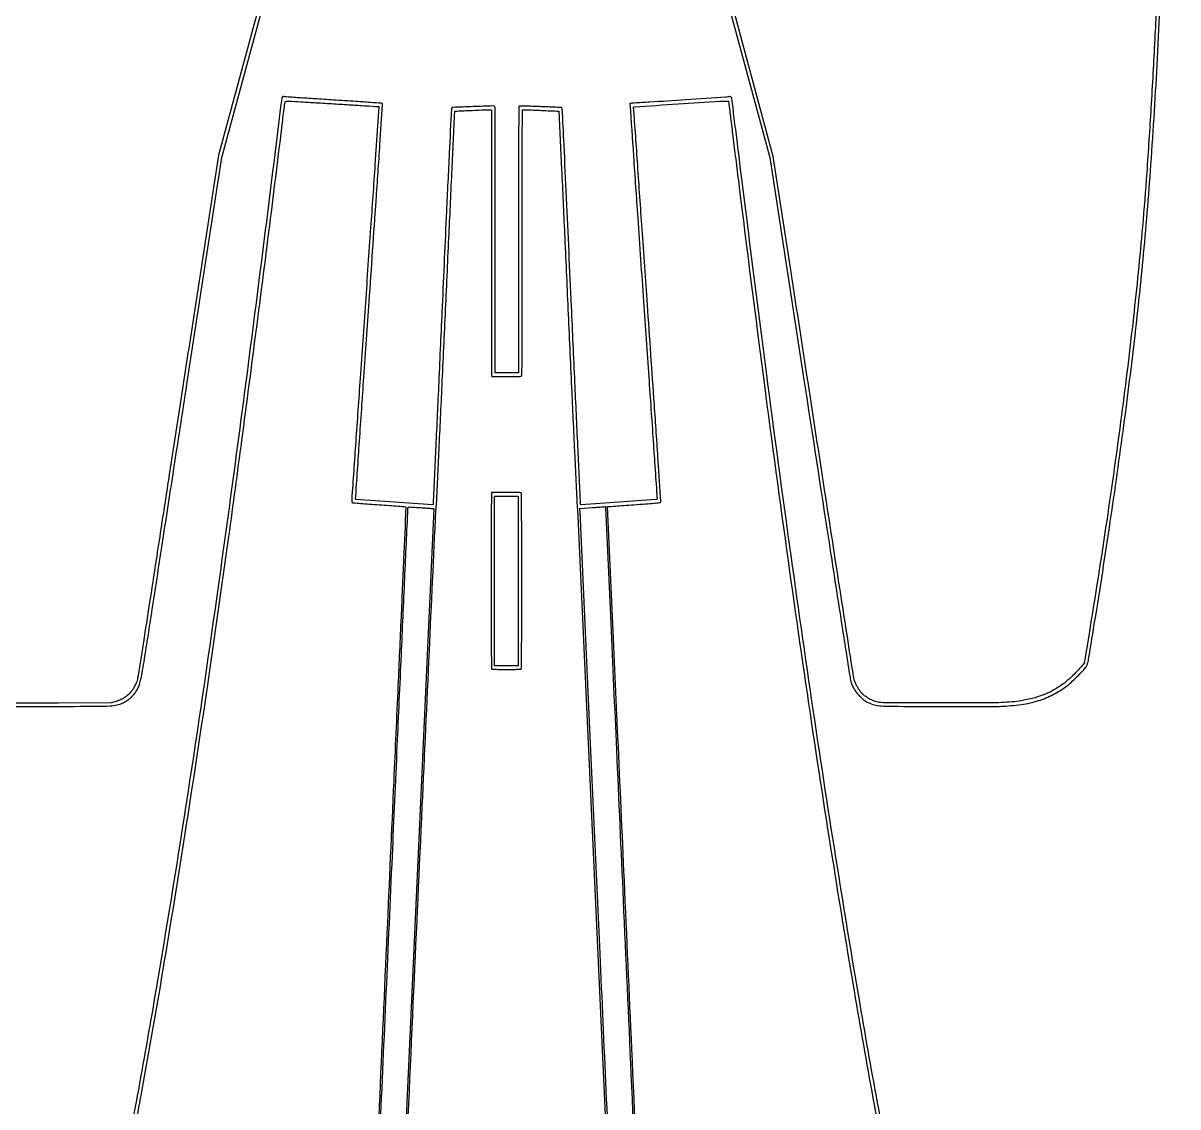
# Model space of a CAD drawing. Extents: x 56 to 1133, y 13 to 780.
# Drawn here: x 284.4 to 498.7, y 211.3 to 412.3 of the extents above; entities that cross this region are included whole.
import ezdxf

# ---------------------------------------------------------------- set-up
doc = ezdxf.new("R2010")
doc.units = 0
doc.header["$MEASUREMENT"] = 0

msp = doc.modelspace()

# ---------------------------------------------------------------- linework, layer by layer
for points in [[(350.848018, 99.84915, 0.000017), (351.885502, 122.706651, 0.000005), (353.44615, 157.124275, 0.000005), (355.190543, 195.612004, 0.000006), (356.879904, 232.9038, -0.000078), (358.43115, 267.037464, -0.00013), (359.751608, 295.829016, -0.000003), (360.955012, 321.916821, -0.053309), (360.998431, 322.1991, 0.052903), (361.041736, 322.479128, 0.000018), (361.554288, 333.219195, 0.000311), (362.115447, 345.142759, 0.000189), (362.764736, 359.239116, -0.000076), (363.40986, 373.3145, -0.000126), (363.957978, 385.168779, -0.000001), (364.458805, 395.940933, -0.186865), (364.472469, 395.971869, -0.187091), (364.528425, 395.996556, -0.000052), (367.166612, 396.11663, -0.000936), (369.485828, 396.217593, -0.005576), (370.697035, 396.254524), (371.31137, 396.2664), (371.289235, 371.564133, 0.00015), (371.28128, 358.205609, 0.000988), (371.292533, 351.514268, 0.000121), (371.310455, 346.919026, 0.30941), (371.379769, 346.818633, 0.087194), (371.46977, 346.801096, 0.000653), (372.225923, 346.7881, 0.002422), (373.09366, 346.778523, 0.001548), (374.102076, 346.7754, 0.001445), (375.575043, 346.779657, 0.010664), (376.27755, 346.798705, 0.017356), (376.689384, 346.833026, 0.168453), (376.844657, 346.908343, 0.197143), (376.932713, 347.118898, 0.00036), (376.956222, 350.977841, 0.001222), (376.974055, 357.065996, 0.000122), (376.9776, 371.653843, -0.000114), (376.980999, 386.541431, -0.001282), (376.998868, 392.457668, -0.00031), (377.021924, 396.17392, -0.412216), (377.115037, 396.2664, -0.01045), (377.531906, 396.257686, -0.0001), (380.565333, 396.130211, -0.000005), (383.77899, 395.994484, -0.237033), (383.797392, 395.984246, -0.138918), (383.801622, 395.97155), (384.29277, 385.181362, -0.000038), (384.831879, 373.317852, -0.000023), (385.470457, 359.228056, 0.000186), (386.130648, 344.766014, 0.000339), (386.68207, 332.959103, 0.000011), (387.179119, 322.473893, 0.121516), (387.218232, 322.342456, -0.121955), (387.265061, 322.184593), (393.328908, 189.467193, -0.000001), (399.357264, 57.520426, -0.011414)], [(479.623401, 59.041193, -0.000001), (442.26736, 57.417033, -0.000001), (404.891638, 55.79217, -0.271677)], [(303.990915, 201.409384, 0.002853), (306.463836, 214.5456, 0.003678), (310.355404, 236.813514, 0.002544), (314.44434, 262.059354, 0.002398), (318.561655, 289.175969, 0.002199), (322.542558, 317.1231, 0.001251), (324.954661, 334.936324, 0.000807), (327.66447, 355.586754, 0.000809), (330.287916, 376.092385, 0.001334), (332.430872, 393.4323, -0.000329), (332.849534, 396.876758, -0.018264), (332.951926, 397.518849, -0.137749), (333.081677, 397.775274, -0.20955), (333.306683, 397.874534, -0.015365), (333.551475, 397.867584, -0.000078), (335.988308, 397.722987, -0.000353), (338.762409, 397.55598, -0.000224), (341.9955, 397.357599, -0.000164), (345.208283, 397.157967, -0.000272), (347.915937, 396.987355, -0.000005), (350.371709, 396.83125, -0.165109), (350.388979, 396.824136, -0.234621), (350.395747, 396.807757), (349.657276, 386.128113, -0.000082), (348.843192, 374.383054, -0.000049), (347.872688, 360.434321, 0.000054), (346.900921, 346.465628, 0.000088), (346.082626, 334.654635, 0.000005), (345.346646, 324.003041, 0.016792), (345.33776, 323.752101, 0.030046), (345.345645, 323.616909, 0.056711), (345.370691, 323.510719, 0.07584), (345.411313, 323.435707, 0.140075), (345.466293, 323.394365, 0.071906), (345.572015, 323.370408, 0.000211), (346.991077, 323.258274, 0.001235), (348.595543, 323.136157, 0.000771), (350.475767, 323.00064, -0.000463), (352.348926, 322.866792, -0.000766), (353.9302, 322.749893, -0.000036), (355.356574, 322.642144, -0.179369), (355.382242, 322.630358, -0.210346), (355.392322, 322.604426, -0.000001), (354.965384, 312.885284, -0.000128), (354.492838, 302.190883, -0.000077), (353.926509, 289.492281, 0.000002), (353.135196, 271.808383, 0.000001), (351.87328, 243.604138, 0.000001), (350.438387, 211.532116, 0.000001), (349.017659, 179.775, -0.000003), (345.455025, 100.147273, -0.000039)], [(528.669582, 509.78548, 0.000029), (528.6654, 436.649492), (528.6654, 296.178502), (528.877199, 290.576801, -0.000097), (529.032925, 286.436984, -0.000002), (529.83462, 265.012438, -0.000004), (530.769888, 240.009811, -0.000003), (531.839084, 211.4154, 0.000001), (532.991169, 180.601107, 0.000001), (534.178651, 148.843697, 0.000001), (535.23949, 120.47627, 0.000003), (535.941746, 101.701946, 0.000115)], [(340.916813, 486.835527, -0.000001), (340.895598, 462.377991, -0.192633)], [(1130.14234, 577.288816, 0.000001), (1112.945079, 577.188951, 0.000111)], [(669.186, 575.9568), (669.186, 315.444661), (669.186, 54.932523), (668.36115, 54.830213, -0.000764), (665.751187, 54.510534, -0.000568), (662.867724, 54.165146, -0.000084), (659.95689, 53.820326, -0.028233), (659.73195, 53.806521), (659.5416, 53.8056), (659.5416, 273.9771, -0.000009), (659.54438, 420.999454, -0.000183), (659.562766, 466.606012, -0.000011), (659.584417, 494.02232, -0.413976)], [(397.992364, 95.067796, -0.000034), (396.042854, 137.958257, -0.00002), (393.734305, 188.8695, 0.000003), (391.426993, 239.791412, 0.000006), (389.481197, 282.717151), (387.715099, 321.668529, 0.00354), (387.700147, 321.953664), (387.6795, 322.300428), (390.006, 322.470712, 0.000282), (390.902446, 322.536835, 0.000452), (391.667729, 322.594413, 0.000075), (392.345293, 322.64611, 0.026523), (392.39595, 322.652699, -0.155267), (392.420098, 322.649647, -0.122195), (392.440762, 322.633041, -0.096679), (392.45467, 322.604819, -0.06638), (392.4594, 322.569346, 0.011159), (392.461146, 322.491109), (393.416504, 301.102146, 0.000009), (394.468273, 277.56437, 0.000005), (395.717628, 249.622996, -0.000005), (397.158998, 217.388301, -0.000003), (398.799977, 180.676488, -0.000003), (400.38427, 145.222587, -0.000006), (401.635348, 117.2133, 0.000019)], [(404.792682, 55.897211, -0.000001), (403.940045, 74.692472, -0.000098)], [(344.226992, 72.750501, -0.000001), (343.466744, 55.819613, -0.187275)], [(340.275612, 460.29304, 0.000001), (337.392807, 449.674757, 0.000025), (334.210846, 437.952189, 0.000015), (330.440494, 424.0575), (320.616345, 387.8487), (315.592553, 355.2777, 0.000014), (313.55714, 342.078871, 0.000016), (311.595679, 329.354409, 0.000015), (309.924664, 318.509669, 0.000086), (309.040861, 312.7662, -0.000295), (307.77878, 304.587247, -0.000457), (306.678291, 297.525946, -0.000123), (305.710096, 291.36051, -0.015986), (305.566198, 290.604041, -0.043774), (305.410154, 290.112577, -0.018395), (305.119655, 289.482019, -0.018491), (304.774594, 288.858533, -0.033555), (304.441123, 288.380943, -0.042714), (303.83264, 287.743301, -0.039458), (303.109096, 287.199464, -0.038195), (302.285222, 286.760744, -0.034737), (301.377964, 286.436222), (300.7107, 286.248625), (290.8548, 286.219963, -0.001051), (284.296893, 286.214683, -0.004298), (280.314895, 286.25408, -0.006919)], [(528.70788, 577.073614, 0.000003), (528.686579, 549.005158, 0.000159)], [(1130.319428, 549.297508, 0.000003), (1130.298148, 577.178284, 0.310328)], [(281.60851, 285.593441, 0.000514), (289.498883, 285.601974, 0.000425), (298.225606, 285.62781, 0.01172), (300.515261, 285.690219, 0.046354), (301.781927, 285.873024, 0.056075), (302.9103, 286.282362, 0.034765), (303.734428, 286.764723, 0.039914), (304.444033, 287.337179, 0.039778), (305.055625, 288.016926, 0.034112), (305.587198, 288.819572, 0.046364), (305.9557, 289.635751, 0.030679), (306.230327, 290.627673, 0.011955), (306.54439, 292.30729, 0.001078), (307.220524, 296.529583, 0.000087), (307.598996, 298.928847, 0.000136), (307.923351, 300.991021, 0.000033), (308.206908, 302.797786, 0.005448), (308.235634, 302.9949, -0.004722), (308.265541, 303.202231, -0.000001), (310.164009, 315.537643, -0.000018), (312.264289, 329.18101, -0.000011), (314.752336, 345.3372), (321.234872, 387.4257), (331.297936, 424.538048, 0.000031), (335.156582, 438.772108, 0.000051)], [(401.904359, 119.933639, 0.000005), (400.583921, 149.443836, 0.000003), (398.969132, 185.519763, 0.000003), (397.331414, 222.098864, 0.000004), (395.934365, 253.2924, -0.000014), (394.744211, 279.878183, -0.000024), (393.743895, 302.261868), (392.834891, 322.624284, -0.13575), (392.838577, 322.640371, -0.255639), (392.851112, 322.648497, -0.000015), (394.273266, 322.754732, -0.00056), (395.844406, 322.870278, -0.000337), (397.708771, 323.004026, 0.00124), (399.870809, 323.163055, 0.003485), (401.382714, 323.288641, 0.001064), (402.555491, 323.39681, 0.17436), (402.670908, 323.451055, 0.216542), (402.7242, 323.592766, 0.000046), (402.219034, 331.133607, 0.000616), (401.507368, 341.550357, 0.000123), (400.209585, 360.1422, -0.000073), (399.22865, 374.174699, -0.000121), (398.407108, 385.993083, -0.000001), (397.66313, 396.733632, -0.189715), (397.672782, 396.764205, -0.209571), (397.762693, 396.810654, -0.000017), (405.919798, 397.330504, -0.000146), (413.7018, 397.823903, -0.02066), (414.623946, 397.843927), (415.257792, 397.8315), (415.491191, 395.9703, -0.000233), (415.645035, 394.738839, -0.000016), (416.077426, 391.263632, -0.000023), (416.592658, 387.119956, -0.000017), (417.159131, 382.5612, 0.001552), (421.863489, 345.628982, 0.002159), (426.321024, 312.592533, 0.002374), (430.674805, 282.393529, 0.002858), (435.063691, 254.0538, 0.002287), (438.799167, 231.472222, 0.003402), (442.293835, 211.743232, 0.003745), (445.768056, 193.640283, 0.004017)], [(446.361398, 194.197617, -0.003736), (442.93482, 212.059983, -0.003387), (439.485642, 231.535647, -0.002235), (435.772252, 253.9692, -0.002962), (431.324456, 282.689161, -0.002395), (426.879874, 313.57245, -0.002165), (422.302964, 347.571256, -0.001537), (417.452967, 385.7337, 0.000194), (416.850684, 390.576818, 0.000318), (416.33647, 394.677458, 0.000023), (415.871723, 398.363273, 0.044493), (415.846451, 398.479335, 0.127416), (415.77056, 398.601248, 0.132973), (415.64616, 398.668586, 0.085971), (415.459291, 398.679854, 0.029771), (415.192071, 398.633758, -0.041215), (414.769129, 398.570719, -0.000068), (407.312172, 398.082022, -0.000458), (400.623278, 397.650719, -0.004347), (397.75975, 397.493693, 0.010607), (397.497576, 397.476021, 0.014687), (397.263566, 397.448306, 0.011176), (397.07245, 397.415577, 0.149458), (397.010283, 397.382523, 0.216504), (396.976089, 397.291396, 0.000012), (397.6253, 387.684753, 0.000413), (398.409166, 376.230192, 0.00017), (399.489878, 360.703598, -0.000161), (400.467221, 346.66579, -0.000268), (401.280483, 334.838499, -0.000004), (402.012717, 324.10447, -0.216674), (401.990799, 324.045999, -0.180405), (401.862959, 323.987612, -0.000038), (394.907332, 323.490252, -0.000033), (387.941973, 322.993186, -0.217478), (387.831014, 323.034586, -0.186872), (387.811867, 323.077935, -0.000002), (387.3112, 333.85371, -0.000177), (386.764169, 345.718717, -0.000106), (386.122742, 359.804339, 0.000103), (385.207826, 379.898786, 0.000711), (384.743364, 389.747004, 0.000075), (384.41574, 396.469299, 0.244177), (384.334515, 396.608621, 0.065223), (384.269548, 396.638709, 0.02477), (384.172658, 396.663856, 0.024029), (384.063338, 396.68109, 0.027035), (383.9571, 396.686859, -0.008996), (383.76825, 396.690294, -0.000153), (382.730436, 396.728173, -0.000391), (381.522442, 396.773578, -0.00026), (380.137621, 396.827433, 0.001502), (378.761039, 396.877544, 0.002369), (377.579536, 396.911396, 0.000569), (376.545547, 396.934943, 0.097315), (376.436371, 396.915934, 0.308705), (376.345205, 396.784248, 0.000304), (376.322111, 392.988543, 0.001252), (376.304258, 386.979903, 0.000117), (376.3008, 372.158055), (376.3008, 347.4522), (374.1435, 347.4522), (371.9862, 347.4522), (371.9862, 372.102741, 0.000126), (371.982582, 386.512734, 0.001181), (371.964847, 392.703792, 0.000291), (371.941743, 396.681261, 0.221437), (371.856783, 396.860689, 0.183553), (371.574352, 396.957322, 0.000619), (367.869193, 396.828919, 0.000623), (364.165236, 396.691348, 0.182085), (363.888156, 396.57466, 0.193337), (363.828067, 396.443645, 0.000031), (363.434454, 388.248849, 0.000536), (362.9266, 377.419479, 0.000134), (362.122203, 359.760885, -0.000059), (361.482912, 345.680277, -0.000099), (360.940764, 333.822126, -0.000001), (360.44584, 323.043955, -0.170109), (360.435009, 323.017062, -0.234426), (360.369375, 322.990053, -0.000012), (353.251805, 323.490323, -0.000015), (346.142558, 323.990395, -0.180715), (346.06066, 324.02774, -0.216764), (346.046626, 324.065198, -0.000002), (346.783149, 334.808066, -0.000171), (347.598011, 346.633678, -0.000103), (348.573197, 360.673723, 0.00012), (349.87885, 379.48101, 0.00063), (350.581096, 389.821069, 0.00005), (351.074794, 397.239645, 0.216215), (351.019993, 397.385447, 0.179467), (350.893544, 397.443477, 0.000414), (348.812609, 397.598303, 0.002044), (346.087865, 397.787567, 0.00061), (341.929905, 398.054209, -0.000421), (338.472415, 398.274619, -0.000683), (335.533413, 398.468494, -0.000082), (332.912709, 398.645399, -0.056706), (332.7741, 398.670744, 0.051719), (332.700974, 398.684868, 0.042255), (332.62126, 398.685107, 0.043886), (332.547134, 398.672446, 0.080908), (332.491392, 398.647663, 0.19026), (332.434056, 398.566487, 0.010564), (332.365774, 398.257951, 0.013002), (332.293533, 397.838787, 0.005468), (332.217255, 397.271812, -0.001591), (325.912287, 347.488578, -0.002729), (320.296893, 306.026757, -0.003158), (314.904889, 269.45703, -0.003669), (309.30146, 234.744677, -0.003072), (305.95391, 215.647421, -0.003542), (302.520915, 197.479337, -0.003716)], [(478.976143, 642.156178, 0.000003), (460.681715, 642.17741, 0.000206)], [(407.3347, 444.924004, -0.000004), (413.387069, 422.577), (422.906997, 387.4257), (429.260298, 346.1832, 0.000069), (433.918099, 315.974589, 0.000459), (436.250169, 300.954975, 0.000157), (437.818351, 290.936636, 0.038789), (438.028615, 290.0511, 0.029811), (438.302861, 289.344591, 0.033354), (438.650593, 288.702827, 0.031825), (439.095607, 288.088443, 0.023178), (439.662554, 287.463583, 0.009122), (440.11374, 287.02664, 0.024901), (440.453048, 286.740076, 0.029819), (440.782227, 286.518759, 0.018939), (441.189, 286.299477, 0.052259), (442.329223, 285.88052, 0.04762), (443.568003, 285.69009, 0.012878), (445.754879, 285.620945, 0.000522), (453.6675, 285.58289, 0.000706), (457.777183, 285.573217, 0.000937), (461.516581, 285.5767, 0.000664), (464.652094, 285.589655, 0.009372), (465.775377, 285.616847, 0.023774), (469.632954, 285.966856, 0.040721), (472.784813, 286.669758, 0.045579), (475.523641, 287.8017, 0.041011), (478.1169, 289.44561, 0.025822), (478.848002, 290.059655, 0.007184), (479.928081, 291.095707, 0.006926), (480.972092, 292.155318, 0.030354), (481.540328, 292.825256, 0.061275), (481.813352, 293.301707, 0.048887), (481.988629, 293.867801, 0.009956), (482.189047, 294.952799, 0.000237), (483.020888, 300.0339, 0.003289), (485.95102, 318.759147, 0.003796), (488.49113, 336.64801, 0.004054), (490.593676, 353.333218, 0.005514), (492.202219, 368.420128, 0.006312), (493.659284, 386.027299, 0.004472), (494.867996, 405.818251, 0.004224), (495.791556, 426.984625, 0.003886)], [(590.725527, 576.204787, 0.000005), (610.740539, 576.077266, 0.000008)], [(494.90725, 421.3926, -0.002806), (494.363338, 409.297062, -0.002449), (493.661195, 396.647078, -0.002526), (492.874368, 384.633285, -0.004208), (492.075424, 374.5242, -0.006085), (490.403433, 357.767986, -0.004735), (488.191369, 339.590144, -0.004394), (485.446399, 320.019802, -0.003554), (482.166271, 299.06145), (481.272558, 293.605199), (480.690088, 292.919123, -0.016166), (480.019825, 292.179489, -0.009258), (479.166621, 291.32915, -0.009253), (478.29893, 290.526154, -0.019386), (477.589525, 289.941347, -0.033379), (475.738694, 288.718346, -0.034429), (473.760162, 287.766615, -0.033063), (471.596614, 287.065393, -0.026438), (469.1916, 286.591728, -0.016175), (467.370089, 286.391934, -0.013202), (465.41152, 286.292945, -0.00549), (462.300185, 286.252138, -0.000534), (454.7673, 286.2441, -0.000266), (447.923066, 286.247746, -0.00293), (445.17869, 286.266754, -0.005672), (443.638253, 286.303935, -0.048836), (442.956997, 286.395129, -0.04139), (442.020781, 286.698536, -0.038831), (441.126085, 287.157244, -0.039896), (440.338209, 287.733055, -0.051061), (439.720838, 288.385366, -0.025365), (439.421968, 288.817446, -0.014818), (439.106429, 289.362489, -0.014801), (438.830978, 289.910788, -0.032693), (438.661419, 290.3472, -0.037714), (438.462312, 291.198234, -0.000065), (436.175648, 305.899832, -0.000311), (432.900022, 327.064738, -0.000054), (426.756599, 366.9525), (423.579604, 387.5949), (413.809305, 423.6768, 0.00002), (410.054853, 437.539876, 0.000033), (406.87465, 449.277685, 0.000002), (404.013931, 459.83339, 0.00469)], [(659.189342, 332.340905, -0.000015), (659.196643, 226.03005, -0.00003), (659.195156, 159.957988, -0.000051)], [(349.603787, 184.3011, 0.000017), (350.604037, 206.673697, 0.000011), (351.760976, 232.582584, 0.000011), (352.890853, 257.909808, 0.00002), (353.800731, 278.334, -0.000052), (354.553072, 295.198134, -0.000086), (355.191605, 309.423391, -0.000002), (355.772455, 322.313069, -0.035084), (355.788716, 322.453625, -0.287541), (355.878382, 322.550788, -0.065371), (356.110762, 322.582345, -0.017124), (356.602876, 322.567661, -0.000905), (358.171736, 322.464148, -0.000713), (359.074866, 322.401624, -0.001171), (359.839038, 322.345828, -0.000093), (360.52443, 322.294041, -0.157831), (360.546025, 322.285197, -0.232679), (360.568223, 322.234378), (354.515376, 189.033383)], [(341.380839, 461.718469, -0.000002), (350.38024, 461.732641, -0.000245)], [(403.207487, 501.803123, -0.00004), (403.2036, 550.658423)], [(403.246509, 462.488028, -0.00002), (403.224823, 478.39894, -0.000291)], [(403.529748, 74.870603, 0.000003), (404.310389, 57.470901, 0.003201)], [(399.377633, 55.778498, -0.000003), (391.971826, 55.764942, -0.000285)]]:
    msp.add_lwpolyline(points, format="xyb")
msp.add_lwpolyline([(371.2812, 325.2306, 0.197999), (371.257981, 325.174821, 0.000017), (371.241367, 320.401277, 0.000538), (371.228855, 315.125428, 0.000324), (371.2248, 308.869551, 0.000182), (371.228324, 299.173981, 0.001864), (371.24619, 295.162895, 0.000645), (371.270076, 292.640895, 0.307592), (371.358619, 292.513551, 0.086217), (371.464122, 292.492779, 0.000901), (372.216515, 292.477284, 0.002852), (373.085484, 292.465912, 0.001846), (374.091199, 292.4622, 0.001974), (375.343714, 292.467144, 0.007421), (376.129054, 292.485002, 0.005399), (376.675125, 292.51144, 0.183578), (376.79148, 292.56372, 0.197079), (376.849291, 292.701908, 0.000205), (376.871585, 296.056346, 0.001289), (376.888599, 300.706381, 0.00027), (376.893, 308.842301, 0.000297), (376.889306, 315.054542, 0.00049), (376.877916, 320.306659, 0.000027), (376.862757, 325.040283, 0.091038), (376.841649, 325.153181, 0.279353), (376.740484, 325.231626, 0.016655), (376.338802, 325.264414, 0.010784), (375.637013, 325.283065, 0.001251), (374.063949, 325.287, 0.001936), (373.014671, 325.282937, 0.00313), (372.121897, 325.270432, 0.000557), (371.335024, 325.253607, 0.193073)], format="xyb", close=True)
msp.add_lwpolyline([(376.2162, 308.8746), (376.2162, 293.139), (374.0166, 293.139), (371.817, 293.139), (371.817, 308.8746), (371.817, 324.6102), (374.0166, 324.6102), (376.2162, 324.6102)], close=True)

doc.saveas('drawing.dxf')
